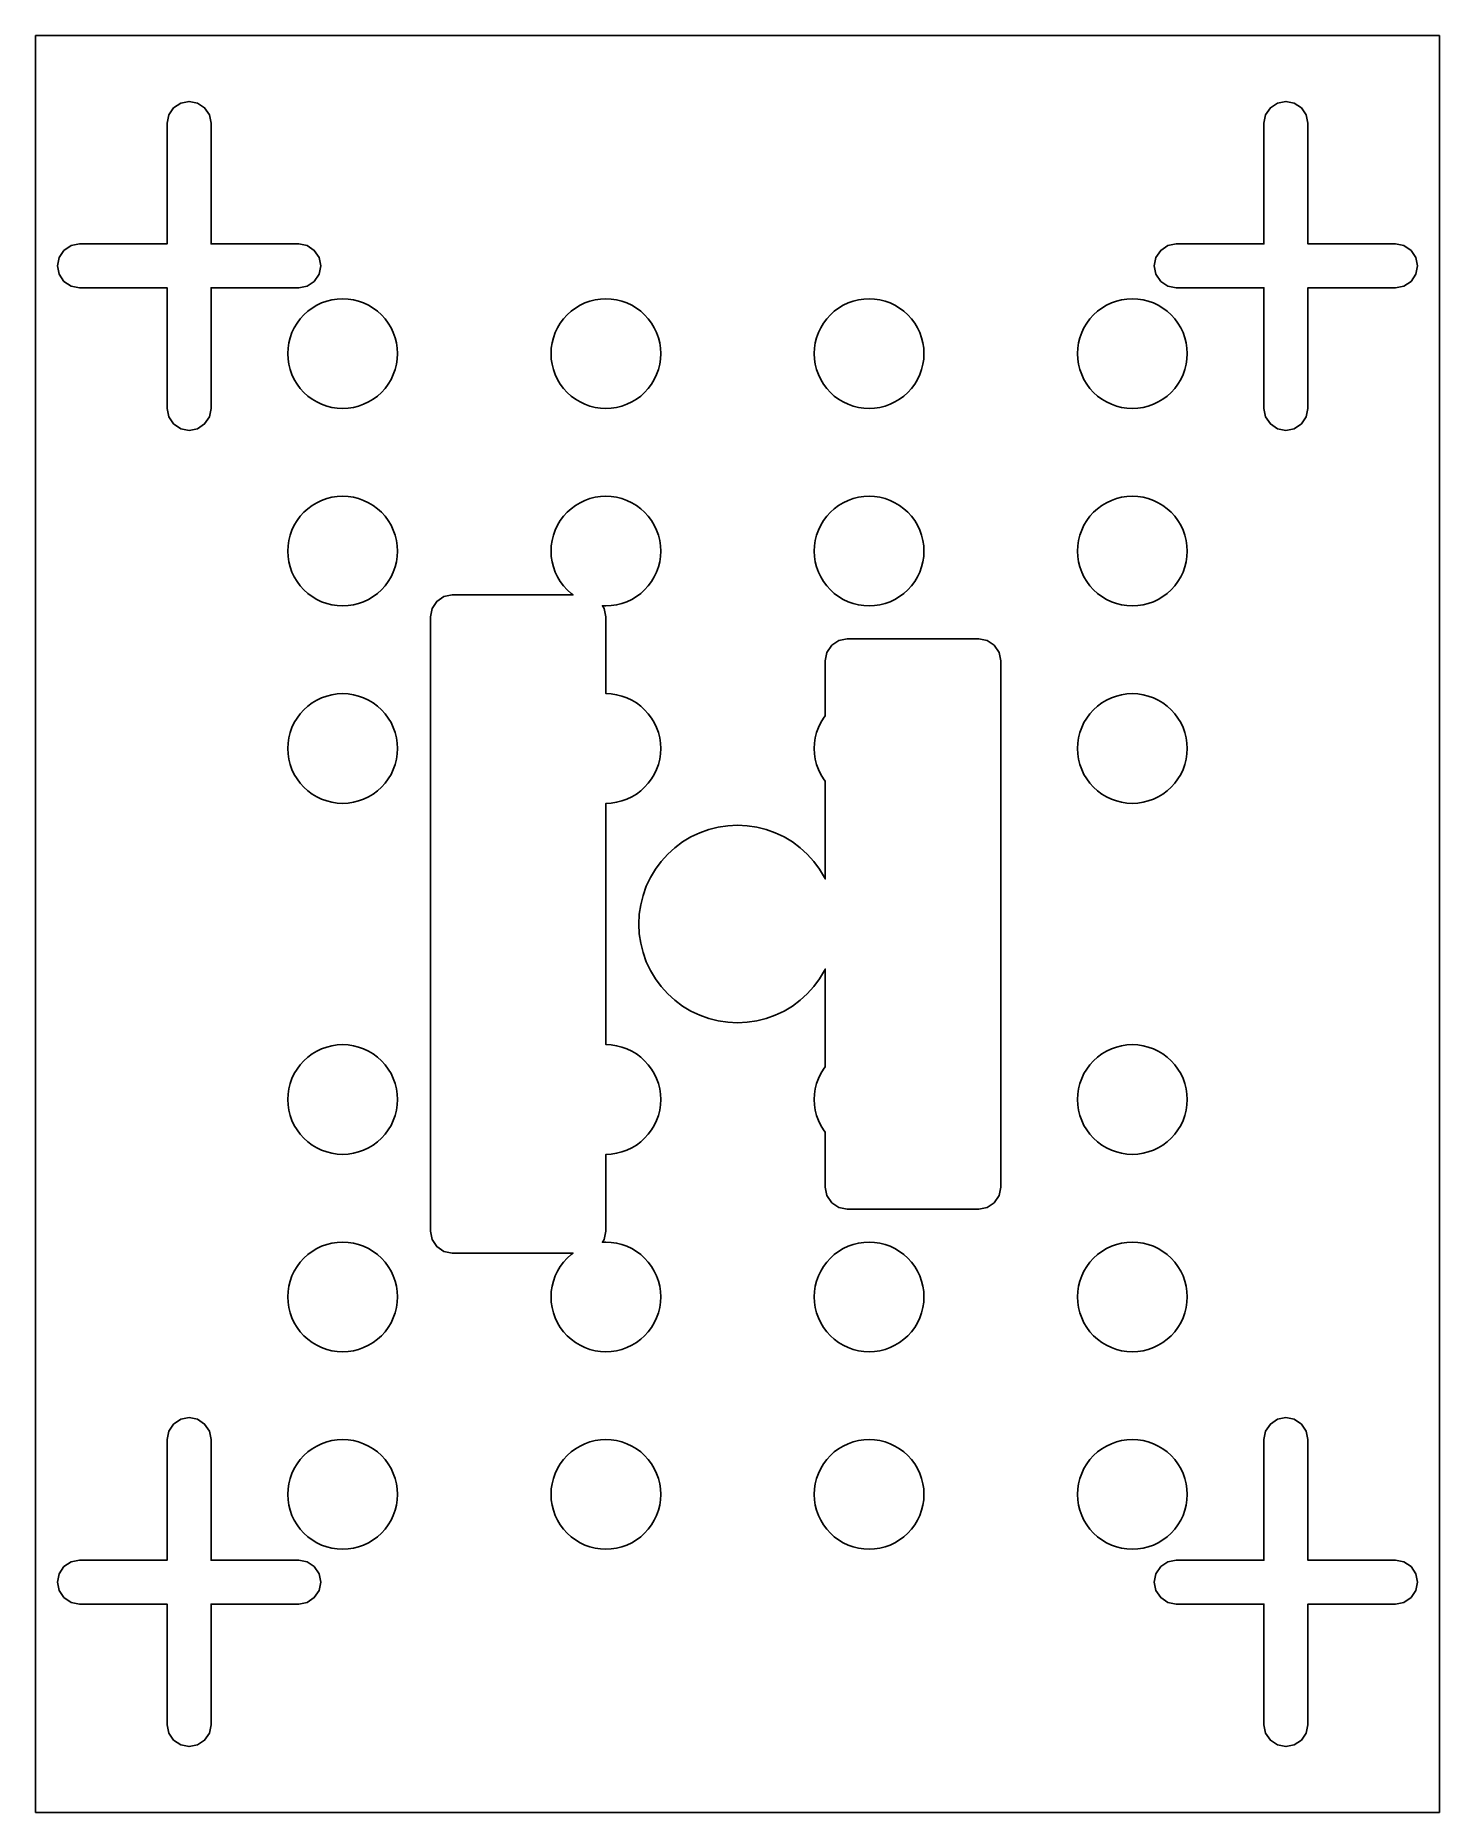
# Model space of a CAD drawing. Header units: millimetres. Extents: x 0 to 128, y -81 to 81.
import ezdxf

# ---------------------------------------------------------------- set-up
doc = ezdxf.new("R2010")
doc.units = ezdxf.units.MM

msp = doc.modelspace()

# ---------------------------------------------------------------- linework, layer by layer
at = {"layer": '01_deck_front_t4.0'}
for points in [[(128, -81), (128, 81), (0, 81), (0, -81), (128, -81)], [(16, 47), (15.8478, 46.2346), (15.4142, 45.5858), (14.7654, 45.1522), (14, 45), (13.2346, 45.1522), (12.5858, 45.5858), (12.1522, 46.2346), (12, 47), (12, 58), (4, 58), (3.2346, 58.1522), (2.5858, 58.5858), (2.1522, 59.2346), (2, 60), (2.1522, 60.7654), (2.5858, 61.4142), (3.2346, 61.8478), (4, 62), (12, 62), (12, 73), (12.1522, 73.7654), (12.5858, 74.4142), (13.2346, 74.8478), (14, 75), (14.7654, 74.8478), (15.4142, 74.4142), (15.8478, 73.7654), (16, 73), (16, 62), (24, 62), (24.7654, 61.8478), (25.4142, 61.4142), (25.8478, 60.7654), (26, 60), (25.8478, 59.2346), (25.4142, 58.5858), (24.7654, 58.1522), (24, 58), (16, 58), (16, 47)], [(115.4142, 45.5858), (114.7654, 45.1522), (114, 45), (113.2346, 45.1522), (112.5858, 45.5858), (112.1522, 46.2346), (112, 47), (112, 58), (104, 58), (103.2346, 58.1522), (102.5858, 58.5858), (102.1522, 59.2346), (102, 60), (102.1522, 60.7654), (102.5858, 61.4142), (103.2346, 61.8478), (104, 62), (112, 62), (112, 73), (112.1522, 73.7654), (112.5858, 74.4142), (113.2346, 74.8478), (114, 75), (114.7654, 74.8478), (115.4142, 74.4142), (115.8478, 73.7654), (116, 73), (116, 62), (124, 62), (124.7654, 61.8478), (125.4142, 61.4142), (125.8478, 60.7654), (126, 60), (125.8478, 59.2346), (125.4142, 58.5858), (124.7654, 58.1522), (124, 58), (116, 58), (116, 47), (115.8478, 46.2346), (115.4142, 45.5858)], [(26.0866, 56.6194), (26.5486, 56.7847), (27.0245, 56.9039), (27.5099, 56.9759), (28, 57), (28.4901, 56.9759), (28.9755, 56.9039), (29.4514, 56.7847), (29.9134, 56.6194), (30.357, 56.4096), (30.7779, 56.1573), (31.172, 55.8651), (31.5355, 55.5355), (31.8651, 55.172), (32.1573, 54.7779), (32.4096, 54.357), (32.6194, 53.9134), (32.7847, 53.4514), (32.9039, 52.9755), (32.9759, 52.4901), (33, 52), (32.9759, 51.5099), (32.9039, 51.0245), (32.7847, 50.5486), (32.6194, 50.0866), (32.4096, 49.643), (32.1573, 49.2221), (31.8651, 48.828), (31.5355, 48.4645), (31.172, 48.1349), (30.7779, 47.8427), (30.357, 47.5904), (29.9134, 47.3806), (29.4514, 47.2153), (28.9755, 47.0961), (28.4901, 47.0241), (28, 47), (27.5099, 47.0241), (27.0245, 47.0961), (26.5486, 47.2153), (26.0866, 47.3806), (25.643, 47.5904), (25.2221, 47.8427), (24.828, 48.1349), (24.4645, 48.4645), (24.1349, 48.828), (23.8427, 49.2221), (23.5904, 49.643), (23.3806, 50.0866), (23.2153, 50.5486), (23.0961, 51.0245), (23.0241, 51.5099), (23, 52), (23.0241, 52.4901), (23.0961, 52.9755), (23.2153, 53.4514), (23.3806, 53.9134), (23.5904, 54.357), (23.8427, 54.7779), (24.1349, 55.172), (24.4645, 55.5355), (24.828, 55.8651), (25.2221, 56.1573), (25.643, 56.4096), (26.0866, 56.6194)], [(52.9755, 56.9039), (53.4514, 56.7847), (53.9134, 56.6194), (54.357, 56.4096), (54.7779, 56.1573), (55.172, 55.8651), (55.5355, 55.5355), (55.8651, 55.172), (56.1573, 54.7779), (56.4096, 54.357), (56.6194, 53.9134), (56.7847, 53.4514), (56.9039, 52.9755), (56.9759, 52.4901), (57, 52), (56.9759, 51.5099), (56.9039, 51.0245), (56.7847, 50.5486), (56.6194, 50.0866), (56.4096, 49.643), (56.1573, 49.2221), (55.8651, 48.828), (55.5355, 48.4645), (55.172, 48.1349), (54.7779, 47.8427), (54.357, 47.5904), (53.9134, 47.3806), (53.4514, 47.2153), (52.9755, 47.0961), (52.4901, 47.0241), (52, 47), (51.5099, 47.0241), (51.0245, 47.0961), (50.5486, 47.2153), (50.0866, 47.3806), (49.643, 47.5904), (49.2221, 47.8427), (48.828, 48.1349), (48.4645, 48.4645), (48.1349, 48.828), (47.8427, 49.2221), (47.5904, 49.643), (47.3806, 50.0866), (47.2153, 50.5486), (47.0961, 51.0245), (47.0241, 51.5099), (47, 52), (47.0241, 52.4901), (47.0961, 52.9755), (47.2153, 53.4514), (47.3806, 53.9134), (47.5904, 54.357), (47.8427, 54.7779), (48.1349, 55.172), (48.4645, 55.5355), (48.828, 55.8651), (49.2221, 56.1573), (49.643, 56.4096), (50.0866, 56.6194), (50.5486, 56.7847), (51.0245, 56.9039), (51.5099, 56.9759), (52, 57), (52.4901, 56.9759), (52.9755, 56.9039)], [(79.5355, 55.5355), (79.8651, 55.172), (80.1573, 54.7779), (80.4096, 54.357), (80.6194, 53.9134), (80.7847, 53.4514), (80.9039, 52.9755), (80.9759, 52.4901), (81, 52), (80.9759, 51.5099), (80.9039, 51.0245), (80.7847, 50.5486), (80.6194, 50.0866), (80.4096, 49.643), (80.1573, 49.2221), (79.8651, 48.828), (79.5355, 48.4645), (79.172, 48.1349), (78.7779, 47.8427), (78.357, 47.5904), (77.9134, 47.3806), (77.4514, 47.2153), (76.9755, 47.0961), (76.4901, 47.0241), (76, 47), (75.5099, 47.0241), (75.0245, 47.0961), (74.5486, 47.2153), (74.0866, 47.3806), (73.643, 47.5904), (73.2221, 47.8427), (72.828, 48.1349), (72.4645, 48.4645), (72.1349, 48.828), (71.8427, 49.2221), (71.5904, 49.643), (71.3806, 50.0866), (71.2153, 50.5486), (71.0961, 51.0245), (71.0241, 51.5099), (71, 52), (71.0241, 52.4901), (71.0961, 52.9755), (71.2153, 53.4514), (71.3806, 53.9134), (71.5904, 54.357), (71.8427, 54.7779), (72.1349, 55.172), (72.4645, 55.5355), (72.828, 55.8651), (73.2221, 56.1573), (73.643, 56.4096), (74.0866, 56.6194), (74.5486, 56.7847), (75.0245, 56.9039), (75.5099, 56.9759), (76, 57), (76.4901, 56.9759), (76.9755, 56.9039), (77.4514, 56.7847), (77.9134, 56.6194), (78.357, 56.4096), (78.7779, 56.1573), (79.172, 55.8651), (79.5355, 55.5355)], [(104.9039, 52.9755), (104.9759, 52.4901), (105, 52), (104.9759, 51.5099), (104.9039, 51.0245), (104.7847, 50.5486), (104.6194, 50.0866), (104.4096, 49.643), (104.1573, 49.2221), (103.8651, 48.828), (103.5355, 48.4645), (103.172, 48.1349), (102.7779, 47.8427), (102.357, 47.5904), (101.9134, 47.3806), (101.4514, 47.2153), (100.9755, 47.0961), (100.4901, 47.0241), (100, 47), (99.5099, 47.0241), (99.0245, 47.0961), (98.5486, 47.2153), (98.0866, 47.3806), (97.643, 47.5904), (97.2221, 47.8427), (96.828, 48.1349), (96.4645, 48.4645), (96.1349, 48.828), (95.8427, 49.2221), (95.5904, 49.643), (95.3806, 50.0866), (95.2153, 50.5486), (95.0961, 51.0245), (95.0241, 51.5099), (95, 52), (95.0241, 52.4901), (95.0961, 52.9755), (95.2153, 53.4514), (95.3806, 53.9134), (95.5904, 54.357), (95.8427, 54.7779), (96.1349, 55.172), (96.4645, 55.5355), (96.828, 55.8651), (97.2221, 56.1573), (97.643, 56.4096), (98.0866, 56.6194), (98.5486, 56.7847), (99.0245, 56.9039), (99.5099, 56.9759), (100, 57), (100.4901, 56.9759), (100.9755, 56.9039), (101.4514, 56.7847), (101.9134, 56.6194), (102.357, 56.4096), (102.7779, 56.1573), (103.172, 55.8651), (103.5355, 55.5355), (103.8651, 55.172), (104.1573, 54.7779), (104.4096, 54.357), (104.6194, 53.9134), (104.7847, 53.4514), (104.9039, 52.9755)], [(25.643, 38.4096), (26.0866, 38.6194), (26.5486, 38.7847), (27.0245, 38.9039), (27.5099, 38.9759), (28, 39), (28.4901, 38.9759), (28.9755, 38.9039), (29.4514, 38.7847), (29.9134, 38.6194), (30.357, 38.4096), (30.7779, 38.1573), (31.172, 37.8651), (31.5355, 37.5355), (31.8651, 37.172), (32.1573, 36.7779), (32.4096, 36.357), (32.6194, 35.9134), (32.7847, 35.4514), (32.9039, 34.9755), (32.9759, 34.4901), (33, 34), (32.9759, 33.5099), (32.9039, 33.0245), (32.7847, 32.5486), (32.6194, 32.0866), (32.4096, 31.643), (32.1573, 31.2221), (31.8651, 30.828), (31.5355, 30.4645), (31.172, 30.1349), (30.7779, 29.8427), (30.357, 29.5904), (29.9134, 29.3806), (29.4514, 29.2153), (28.9755, 29.0961), (28.4901, 29.0241), (28, 29), (27.5099, 29.0241), (27.0245, 29.0961), (26.5486, 29.2153), (26.0866, 29.3806), (25.643, 29.5904), (25.2221, 29.8427), (24.828, 30.1349), (24.4645, 30.4645), (24.1349, 30.828), (23.8427, 31.2221), (23.5904, 31.643), (23.3806, 32.0866), (23.2153, 32.5486), (23.0961, 33.0245), (23.0241, 33.5099), (23, 34), (23.0241, 34.4901), (23.0961, 34.9755), (23.2153, 35.4514), (23.3806, 35.9134), (23.5904, 36.357), (23.8427, 36.7779), (24.1349, 37.172), (24.4645, 37.5355), (24.828, 37.8651), (25.2221, 38.1573), (25.643, 38.4096)], [(47.2153, -32.5486), (47.3806, -32.0866), (47.5904, -31.643), (47.8427, -31.2221), (48.1349, -30.828), (48.4645, -30.4645), (48.828, -30.1349), (49.01, -30), (38, -30), (37.2346, -29.8478), (36.5858, -29.4142), (36.1522, -28.7654), (36, -28), (36, 28), (36.1522, 28.7654), (36.5858, 29.4142), (37.2346, 29.8478), (38, 30), (49.01, 30), (48.828, 30.1349), (48.4645, 30.4645), (48.1349, 30.828), (47.8427, 31.2221), (47.5904, 31.643), (47.3806, 32.0866), (47.2153, 32.5486), (47.0961, 33.0245), (47.0241, 33.5099), (47, 34), (47.0241, 34.4901), (47.0961, 34.9755), (47.2153, 35.4514), (47.3806, 35.9134), (47.5904, 36.357), (47.8427, 36.7779), (48.1349, 37.172), (48.4645, 37.5355), (48.828, 37.8651), (49.2221, 38.1573), (49.643, 38.4096), (50.0866, 38.6194), (50.5486, 38.7847), (51.0245, 38.9039), (51.5099, 38.9759), (52, 39), (52.4901, 38.9759), (52.9755, 38.9039), (53.4514, 38.7847), (53.9134, 38.6194), (54.357, 38.4096), (54.7779, 38.1573), (55.172, 37.8651), (55.5355, 37.5355), (55.8651, 37.172), (56.1573, 36.7779), (56.4096, 36.357), (56.6194, 35.9134), (56.7847, 35.4514), (56.9039, 34.9755), (56.9759, 34.4901), (57, 34), (56.9759, 33.5099), (56.9039, 33.0245), (56.7847, 32.5486), (56.6194, 32.0866), (56.4096, 31.643), (56.1573, 31.2221), (55.8651, 30.828), (55.5355, 30.4645), (55.172, 30.1349), (54.7779, 29.8427), (54.357, 29.5904), (53.9134, 29.3806), (53.4514, 29.2153), (52.9755, 29.0961), (52.4901, 29.0241), (52, 29), (51.6805, 29.0157), (51.8478, 28.7654), (52, 28), (52, 21), (52.4901, 20.9759), (52.9755, 20.9039), (53.4514, 20.7847), (53.9134, 20.6194), (54.357, 20.4096), (54.7779, 20.1573), (55.172, 19.8651), (55.5355, 19.5355), (55.8651, 19.172), (56.1573, 18.7779), (56.4096, 18.357), (56.6194, 17.9134), (56.7847, 17.4514), (56.9039, 16.9755), (56.9759, 16.4901), (57, 16), (56.9759, 15.5099), (56.9039, 15.0245), (56.7847, 14.5486), (56.6194, 14.0866), (56.4096, 13.643), (56.1573, 13.2221), (55.8651, 12.828), (55.5355, 12.4645), (55.172, 12.1349), (54.7779, 11.8427), (54.357, 11.5904), (53.9134, 11.3806), (53.4514, 11.2153), (52.9755, 11.0961), (52.4901, 11.0241), (52, 11), (52, -11), (52.4901, -11.0241), (52.9755, -11.0961), (53.4514, -11.2153), (53.9134, -11.3806), (54.357, -11.5904), (54.7779, -11.8427), (55.172, -12.1349), (55.5355, -12.4645), (55.8651, -12.828), (56.1573, -13.2221), (56.4096, -13.643), (56.6194, -14.0866), (56.7847, -14.5486), (56.9039, -15.0245), (56.9759, -15.5099), (57, -16), (56.9759, -16.4901), (56.9039, -16.9755), (56.7847, -17.4514), (56.6194, -17.9134), (56.4096, -18.357), (56.1573, -18.7779), (55.8651, -19.172), (55.5355, -19.5355), (55.172, -19.8651), (54.7779, -20.1573), (54.357, -20.4096), (53.9134, -20.6194), (53.4514, -20.7847), (52.9755, -20.9039), (52.4901, -20.9759), (52, -21), (52, -28), (51.8478, -28.7654), (51.6805, -29.0157), (52, -29), (52.4901, -29.0241), (52.9755, -29.0961), (53.4514, -29.2153), (53.9134, -29.3806), (54.357, -29.5904), (54.7779, -29.8427), (55.172, -30.1349), (55.5355, -30.4645), (55.8651, -30.828), (56.1573, -31.2221), (56.4096, -31.643), (56.6194, -32.0866), (56.7847, -32.5486), (56.9039, -33.0245), (56.9759, -33.5099), (57, -34), (56.9759, -34.4901), (56.9039, -34.9755), (56.7847, -35.4514), (56.6194, -35.9134), (56.4096, -36.357), (56.1573, -36.7779), (55.8651, -37.172), (55.5355, -37.5355), (55.172, -37.8651), (54.7779, -38.1573), (54.357, -38.4096), (53.9134, -38.6194), (53.4514, -38.7847), (52.9755, -38.9039), (52.4901, -38.9759), (52, -39), (51.5099, -38.9759), (51.0245, -38.9039), (50.5486, -38.7847), (50.0866, -38.6194), (49.643, -38.4096), (49.2221, -38.1573), (48.828, -37.8651), (48.4645, -37.5355), (48.1349, -37.172), (47.8427, -36.7779), (47.5904, -36.357), (47.3806, -35.9134), (47.2153, -35.4514), (47.0961, -34.9755), (47.0241, -34.4901), (47, -34), (47.0241, -33.5099), (47.0961, -33.0245), (47.2153, -32.5486)], [(79.172, 37.8651), (79.5355, 37.5355), (79.8651, 37.172), (80.1573, 36.7779), (80.4096, 36.357), (80.6194, 35.9134), (80.7847, 35.4514), (80.9039, 34.9755), (80.9759, 34.4901), (81, 34), (80.9759, 33.5099), (80.9039, 33.0245), (80.7847, 32.5486), (80.6194, 32.0866), (80.4096, 31.643), (80.1573, 31.2221), (79.8651, 30.828), (79.5355, 30.4645), (79.172, 30.1349), (78.7779, 29.8427), (78.357, 29.5904), (77.9134, 29.3806), (77.4514, 29.2153), (76.9755, 29.0961), (76.4901, 29.0241), (76, 29), (75.5099, 29.0241), (75.0245, 29.0961), (74.5486, 29.2153), (74.0866, 29.3806), (73.643, 29.5904), (73.2221, 29.8427), (72.828, 30.1349), (72.4645, 30.4645), (72.1349, 30.828), (71.8427, 31.2221), (71.5904, 31.643), (71.3806, 32.0866), (71.2153, 32.5486), (71.0961, 33.0245), (71.0241, 33.5099), (71, 34), (71.0241, 34.4901), (71.0961, 34.9755), (71.2153, 35.4514), (71.3806, 35.9134), (71.5904, 36.357), (71.8427, 36.7779), (72.1349, 37.172), (72.4645, 37.5355), (72.828, 37.8651), (73.2221, 38.1573), (73.643, 38.4096), (74.0866, 38.6194), (74.5486, 38.7847), (75.0245, 38.9039), (75.5099, 38.9759), (76, 39), (76.4901, 38.9759), (76.9755, 38.9039), (77.4514, 38.7847), (77.9134, 38.6194), (78.357, 38.4096), (78.7779, 38.1573), (79.172, 37.8651)], [(104.7847, 35.4514), (104.9039, 34.9755), (104.9759, 34.4901), (105, 34), (104.9759, 33.5099), (104.9039, 33.0245), (104.7847, 32.5486), (104.6194, 32.0866), (104.4096, 31.643), (104.1573, 31.2221), (103.8651, 30.828), (103.5355, 30.4645), (103.172, 30.1349), (102.7779, 29.8427), (102.357, 29.5904), (101.9134, 29.3806), (101.4514, 29.2153), (100.9755, 29.0961), (100.4901, 29.0241), (100, 29), (99.5099, 29.0241), (99.0245, 29.0961), (98.5486, 29.2153), (98.0866, 29.3806), (97.643, 29.5904), (97.2221, 29.8427), (96.828, 30.1349), (96.4645, 30.4645), (96.1349, 30.828), (95.8427, 31.2221), (95.5904, 31.643), (95.3806, 32.0866), (95.2153, 32.5486), (95.0961, 33.0245), (95.0241, 33.5099), (95, 34), (95.0241, 34.4901), (95.0961, 34.9755), (95.2153, 35.4514), (95.3806, 35.9134), (95.5904, 36.357), (95.8427, 36.7779), (96.1349, 37.172), (96.4645, 37.5355), (96.828, 37.8651), (97.2221, 38.1573), (97.643, 38.4096), (98.0866, 38.6194), (98.5486, 38.7847), (99.0245, 38.9039), (99.5099, 38.9759), (100, 39), (100.4901, 38.9759), (100.9755, 38.9039), (101.4514, 38.7847), (101.9134, 38.6194), (102.357, 38.4096), (102.7779, 38.1573), (103.172, 37.8651), (103.5355, 37.5355), (103.8651, 37.172), (104.1573, 36.7779), (104.4096, 36.357), (104.6194, 35.9134), (104.7847, 35.4514)], [(87.8478, 24.7654), (88, 24), (88, -24), (87.8478, -24.7654), (87.4142, -25.4142), (86.7654, -25.8478), (86, -26), (74, -26), (73.2346, -25.8478), (72.5858, -25.4142), (72.1522, -24.7654), (72, -24), (72, -18.99), (71.8427, -18.7779), (71.5904, -18.357), (71.3806, -17.9134), (71.2153, -17.4514), (71.0961, -16.9755), (71.0241, -16.4901), (71, -16), (71.0241, -15.5099), (71.0961, -15.0245), (71.2153, -14.5486), (71.3806, -14.0866), (71.5904, -13.643), (71.8427, -13.2221), (72, -13.01), (72, -4.11), (71.9373, -4.2426), (71.4832, -5.0001), (70.9571, -5.7095), (70.364, -6.364), (69.7095, -6.9571), (69.0001, -7.4832), (68.2426, -7.9373), (67.4442, -8.3149), (66.6126, -8.6125), (65.7558, -8.8271), (64.8822, -8.9567), (64, -9), (63.1178, -8.9567), (62.2442, -8.8271), (61.3874, -8.6125), (60.5558, -8.3149), (59.7574, -7.9373), (58.9999, -7.4832), (58.2905, -6.9571), (57.636, -6.364), (57.0429, -5.7095), (56.5168, -5.0001), (56.0627, -4.2426), (55.6851, -3.4442), (55.3875, -2.6126), (55.1729, -1.7558), (55.0433, -0.8822), (55, 0), (55.0433, 0.8822), (55.1729, 1.7558), (55.3875, 2.6126), (55.6851, 3.4442), (56.0627, 4.2426), (56.5168, 5.0001), (57.0429, 5.7095), (57.636, 6.364), (58.2905, 6.9571), (58.9999, 7.4832), (59.7574, 7.9373), (60.5558, 8.3149), (61.3874, 8.6125), (62.2442, 8.8271), (63.1178, 8.9567), (64, 9), (64.8822, 8.9567), (65.7558, 8.8271), (66.6126, 8.6125), (67.4442, 8.3149), (68.2426, 7.9373), (69.0001, 7.4832), (69.7095, 6.9571), (70.364, 6.364), (70.9571, 5.7095), (71.4832, 5.0001), (71.9373, 4.2426), (72, 4.11), (72, 13.01), (71.8427, 13.2221), (71.5904, 13.643), (71.3806, 14.0866), (71.2153, 14.5486), (71.0961, 15.0245), (71.0241, 15.5099), (71, 16), (71.0241, 16.4901), (71.0961, 16.9755), (71.2153, 17.4514), (71.3806, 17.9134), (71.5904, 18.357), (71.8427, 18.7779), (72, 18.99), (72, 24), (72.1522, 24.7654), (72.5858, 25.4142), (73.2346, 25.8478), (74, 26), (86, 26), (86.7654, 25.8478), (87.4142, 25.4142), (87.8478, 24.7654)], [(25.2221, 20.1573), (25.643, 20.4096), (26.0866, 20.6194), (26.5486, 20.7847), (27.0245, 20.9039), (27.5099, 20.9759), (28, 21), (28.4901, 20.9759), (28.9755, 20.9039), (29.4514, 20.7847), (29.9134, 20.6194), (30.357, 20.4096), (30.7779, 20.1573), (31.172, 19.8651), (31.5355, 19.5355), (31.8651, 19.172), (32.1573, 18.7779), (32.4096, 18.357), (32.6194, 17.9134), (32.7847, 17.4514), (32.9039, 16.9755), (32.9759, 16.4901), (33, 16), (32.9759, 15.5099), (32.9039, 15.0245), (32.7847, 14.5486), (32.6194, 14.0866), (32.4096, 13.643), (32.1573, 13.2221), (31.8651, 12.828), (31.5355, 12.4645), (31.172, 12.1349), (30.7779, 11.8427), (30.357, 11.5904), (29.9134, 11.3806), (29.4514, 11.2153), (28.9755, 11.0961), (28.4901, 11.0241), (28, 11), (27.5099, 11.0241), (27.0245, 11.0961), (26.5486, 11.2153), (26.0866, 11.3806), (25.643, 11.5904), (25.2221, 11.8427), (24.828, 12.1349), (24.4645, 12.4645), (24.1349, 12.828), (23.8427, 13.2221), (23.5904, 13.643), (23.3806, 14.0866), (23.2153, 14.5486), (23.0961, 15.0245), (23.0241, 15.5099), (23, 16), (23.0241, 16.4901), (23.0961, 16.9755), (23.2153, 17.4514), (23.3806, 17.9134), (23.5904, 18.357), (23.8427, 18.7779), (24.1349, 19.172), (24.4645, 19.5355), (24.828, 19.8651), (25.2221, 20.1573)], [(104.6194, 17.9134), (104.7847, 17.4514), (104.9039, 16.9755), (104.9759, 16.4901), (105, 16), (104.9759, 15.5099), (104.9039, 15.0245), (104.7847, 14.5486), (104.6194, 14.0866), (104.4096, 13.643), (104.1573, 13.2221), (103.8651, 12.828), (103.5355, 12.4645), (103.172, 12.1349), (102.7779, 11.8427), (102.357, 11.5904), (101.9134, 11.3806), (101.4514, 11.2153), (100.9755, 11.0961), (100.4901, 11.0241), (100, 11), (99.5099, 11.0241), (99.0245, 11.0961), (98.5486, 11.2153), (98.0866, 11.3806), (97.643, 11.5904), (97.2221, 11.8427), (96.828, 12.1349), (96.4645, 12.4645), (96.1349, 12.828), (95.8427, 13.2221), (95.5904, 13.643), (95.3806, 14.0866), (95.2153, 14.5486), (95.0961, 15.0245), (95.0241, 15.5099), (95, 16), (95.0241, 16.4901), (95.0961, 16.9755), (95.2153, 17.4514), (95.3806, 17.9134), (95.5904, 18.357), (95.8427, 18.7779), (96.1349, 19.172), (96.4645, 19.5355), (96.828, 19.8651), (97.2221, 20.1573), (97.643, 20.4096), (98.0866, 20.6194), (98.5486, 20.7847), (99.0245, 20.9039), (99.5099, 20.9759), (100, 21), (100.4901, 20.9759), (100.9755, 20.9039), (101.4514, 20.7847), (101.9134, 20.6194), (102.357, 20.4096), (102.7779, 20.1573), (103.172, 19.8651), (103.5355, 19.5355), (103.8651, 19.172), (104.1573, 18.7779), (104.4096, 18.357), (104.6194, 17.9134)], [(24.828, -12.1349), (25.2221, -11.8427), (25.643, -11.5904), (26.0866, -11.3806), (26.5486, -11.2153), (27.0245, -11.0961), (27.5099, -11.0241), (28, -11), (28.4901, -11.0241), (28.9755, -11.0961), (29.4514, -11.2153), (29.9134, -11.3806), (30.357, -11.5904), (30.7779, -11.8427), (31.172, -12.1349), (31.5355, -12.4645), (31.8651, -12.828), (32.1573, -13.2221), (32.4096, -13.643), (32.6194, -14.0866), (32.7847, -14.5486), (32.9039, -15.0245), (32.9759, -15.5099), (33, -16), (32.9759, -16.4901), (32.9039, -16.9755), (32.7847, -17.4514), (32.6194, -17.9134), (32.4096, -18.357), (32.1573, -18.7779), (31.8651, -19.172), (31.5355, -19.5355), (31.172, -19.8651), (30.7779, -20.1573), (30.357, -20.4096), (29.9134, -20.6194), (29.4514, -20.7847), (28.9755, -20.9039), (28.4901, -20.9759), (28, -21), (27.5099, -20.9759), (27.0245, -20.9039), (26.5486, -20.7847), (26.0866, -20.6194), (25.643, -20.4096), (25.2221, -20.1573), (24.828, -19.8651), (24.4645, -19.5355), (24.1349, -19.172), (23.8427, -18.7779), (23.5904, -18.357), (23.3806, -17.9134), (23.2153, -17.4514), (23.0961, -16.9755), (23.0241, -16.4901), (23, -16), (23.0241, -15.5099), (23.0961, -15.0245), (23.2153, -14.5486), (23.3806, -14.0866), (23.5904, -13.643), (23.8427, -13.2221), (24.1349, -12.828), (24.4645, -12.4645), (24.828, -12.1349)], [(104.4096, -13.643), (104.6194, -14.0866), (104.7847, -14.5486), (104.9039, -15.0245), (104.9759, -15.5099), (105, -16), (104.9759, -16.4901), (104.9039, -16.9755), (104.7847, -17.4514), (104.6194, -17.9134), (104.4096, -18.357), (104.1573, -18.7779), (103.8651, -19.172), (103.5355, -19.5355), (103.172, -19.8651), (102.7779, -20.1573), (102.357, -20.4096), (101.9134, -20.6194), (101.4514, -20.7847), (100.9755, -20.9039), (100.4901, -20.9759), (100, -21), (99.5099, -20.9759), (99.0245, -20.9039), (98.5486, -20.7847), (98.0866, -20.6194), (97.643, -20.4096), (97.2221, -20.1573), (96.828, -19.8651), (96.4645, -19.5355), (96.1349, -19.172), (95.8427, -18.7779), (95.5904, -18.357), (95.3806, -17.9134), (95.2153, -17.4514), (95.0961, -16.9755), (95.0241, -16.4901), (95, -16), (95.0241, -15.5099), (95.0961, -15.0245), (95.2153, -14.5486), (95.3806, -14.0866), (95.5904, -13.643), (95.8427, -13.2221), (96.1349, -12.828), (96.4645, -12.4645), (96.828, -12.1349), (97.2221, -11.8427), (97.643, -11.5904), (98.0866, -11.3806), (98.5486, -11.2153), (99.0245, -11.0961), (99.5099, -11.0241), (100, -11), (100.4901, -11.0241), (100.9755, -11.0961), (101.4514, -11.2153), (101.9134, -11.3806), (102.357, -11.5904), (102.7779, -11.8427), (103.172, -12.1349), (103.5355, -12.4645), (103.8651, -12.828), (104.1573, -13.2221), (104.4096, -13.643)], [(24.4645, -30.4645), (24.828, -30.1349), (25.2221, -29.8427), (25.643, -29.5904), (26.0866, -29.3806), (26.5486, -29.2153), (27.0245, -29.0961), (27.5099, -29.0241), (28, -29), (28.4901, -29.0241), (28.9755, -29.0961), (29.4514, -29.2153), (29.9134, -29.3806), (30.357, -29.5904), (30.7779, -29.8427), (31.172, -30.1349), (31.5355, -30.4645), (31.8651, -30.828), (32.1573, -31.2221), (32.4096, -31.643), (32.6194, -32.0866), (32.7847, -32.5486), (32.9039, -33.0245), (32.9759, -33.5099), (33, -34), (32.9759, -34.4901), (32.9039, -34.9755), (32.7847, -35.4514), (32.6194, -35.9134), (32.4096, -36.357), (32.1573, -36.7779), (31.8651, -37.172), (31.5355, -37.5355), (31.172, -37.8651), (30.7779, -38.1573), (30.357, -38.4096), (29.9134, -38.6194), (29.4514, -38.7847), (28.9755, -38.9039), (28.4901, -38.9759), (28, -39), (27.5099, -38.9759), (27.0245, -38.9039), (26.5486, -38.7847), (26.0866, -38.6194), (25.643, -38.4096), (25.2221, -38.1573), (24.828, -37.8651), (24.4645, -37.5355), (24.1349, -37.172), (23.8427, -36.7779), (23.5904, -36.357), (23.3806, -35.9134), (23.2153, -35.4514), (23.0961, -34.9755), (23.0241, -34.4901), (23, -34), (23.0241, -33.5099), (23.0961, -33.0245), (23.2153, -32.5486), (23.3806, -32.0866), (23.5904, -31.643), (23.8427, -31.2221), (24.1349, -30.828), (24.4645, -30.4645)], [(77.9134, -29.3806), (78.357, -29.5904), (78.7779, -29.8427), (79.172, -30.1349), (79.5355, -30.4645), (79.8651, -30.828), (80.1573, -31.2221), (80.4096, -31.643), (80.6194, -32.0866), (80.7847, -32.5486), (80.9039, -33.0245), (80.9759, -33.5099), (81, -34), (80.9759, -34.4901), (80.9039, -34.9755), (80.7847, -35.4514), (80.6194, -35.9134), (80.4096, -36.357), (80.1573, -36.7779), (79.8651, -37.172), (79.5355, -37.5355), (79.172, -37.8651), (78.7779, -38.1573), (78.357, -38.4096), (77.9134, -38.6194), (77.4514, -38.7847), (76.9755, -38.9039), (76.4901, -38.9759), (76, -39), (75.5099, -38.9759), (75.0245, -38.9039), (74.5486, -38.7847), (74.0866, -38.6194), (73.643, -38.4096), (73.2221, -38.1573), (72.828, -37.8651), (72.4645, -37.5355), (72.1349, -37.172), (71.8427, -36.7779), (71.5904, -36.357), (71.3806, -35.9134), (71.2153, -35.4514), (71.0961, -34.9755), (71.0241, -34.4901), (71, -34), (71.0241, -33.5099), (71.0961, -33.0245), (71.2153, -32.5486), (71.3806, -32.0866), (71.5904, -31.643), (71.8427, -31.2221), (72.1349, -30.828), (72.4645, -30.4645), (72.828, -30.1349), (73.2221, -29.8427), (73.643, -29.5904), (74.0866, -29.3806), (74.5486, -29.2153), (75.0245, -29.0961), (75.5099, -29.0241), (76, -29), (76.4901, -29.0241), (76.9755, -29.0961), (77.4514, -29.2153), (77.9134, -29.3806)], [(104.1573, -31.2221), (104.4096, -31.643), (104.6194, -32.0866), (104.7847, -32.5486), (104.9039, -33.0245), (104.9759, -33.5099), (105, -34), (104.9759, -34.4901), (104.9039, -34.9755), (104.7847, -35.4514), (104.6194, -35.9134), (104.4096, -36.357), (104.1573, -36.7779), (103.8651, -37.172), (103.5355, -37.5355), (103.172, -37.8651), (102.7779, -38.1573), (102.357, -38.4096), (101.9134, -38.6194), (101.4514, -38.7847), (100.9755, -38.9039), (100.4901, -38.9759), (100, -39), (99.5099, -38.9759), (99.0245, -38.9039), (98.5486, -38.7847), (98.0866, -38.6194), (97.643, -38.4096), (97.2221, -38.1573), (96.828, -37.8651), (96.4645, -37.5355), (96.1349, -37.172), (95.8427, -36.7779), (95.5904, -36.357), (95.3806, -35.9134), (95.2153, -35.4514), (95.0961, -34.9755), (95.0241, -34.4901), (95, -34), (95.0241, -33.5099), (95.0961, -33.0245), (95.2153, -32.5486), (95.3806, -32.0866), (95.5904, -31.643), (95.8427, -31.2221), (96.1349, -30.828), (96.4645, -30.4645), (96.828, -30.1349), (97.2221, -29.8427), (97.643, -29.5904), (98.0866, -29.3806), (98.5486, -29.2153), (99.0245, -29.0961), (99.5099, -29.0241), (100, -29), (100.4901, -29.0241), (100.9755, -29.0961), (101.4514, -29.2153), (101.9134, -29.3806), (102.357, -29.5904), (102.7779, -29.8427), (103.172, -30.1349), (103.5355, -30.4645), (103.8651, -30.828), (104.1573, -31.2221)], [(15.8478, -73.7654), (15.4142, -74.4142), (14.7654, -74.8478), (14, -75), (13.2346, -74.8478), (12.5858, -74.4142), (12.1522, -73.7654), (12, -73), (12, -62), (4, -62), (3.2346, -61.8478), (2.5858, -61.4142), (2.1522, -60.7654), (2, -60), (2.1522, -59.2346), (2.5858, -58.5858), (3.2346, -58.1522), (4, -58), (12, -58), (12, -47), (12.1522, -46.2346), (12.5858, -45.5858), (13.2346, -45.1522), (14, -45), (14.7654, -45.1522), (15.4142, -45.5858), (15.8478, -46.2346), (16, -47), (16, -58), (24, -58), (24.7654, -58.1522), (25.4142, -58.5858), (25.8478, -59.2346), (26, -60), (25.8478, -60.7654), (25.4142, -61.4142), (24.7654, -61.8478), (24, -62), (16, -62), (16, -73), (15.8478, -73.7654)], [(114.7654, -74.8478), (114, -75), (113.2346, -74.8478), (112.5858, -74.4142), (112.1522, -73.7654), (112, -73), (112, -62), (104, -62), (103.2346, -61.8478), (102.5858, -61.4142), (102.1522, -60.7654), (102, -60), (102.1522, -59.2346), (102.5858, -58.5858), (103.2346, -58.1522), (104, -58), (112, -58), (112, -47), (112.1522, -46.2346), (112.5858, -45.5858), (113.2346, -45.1522), (114, -45), (114.7654, -45.1522), (115.4142, -45.5858), (115.8478, -46.2346), (116, -47), (116, -58), (124, -58), (124.7654, -58.1522), (125.4142, -58.5858), (125.8478, -59.2346), (126, -60), (125.8478, -60.7654), (125.4142, -61.4142), (124.7654, -61.8478), (124, -62), (116, -62), (116, -73), (115.8478, -73.7654), (115.4142, -74.4142), (114.7654, -74.8478)], [(24.1349, -48.828), (24.4645, -48.4645), (24.828, -48.1349), (25.2221, -47.8427), (25.643, -47.5904), (26.0866, -47.3806), (26.5486, -47.2153), (27.0245, -47.0961), (27.5099, -47.0241), (28, -47), (28.4901, -47.0241), (28.9755, -47.0961), (29.4514, -47.2153), (29.9134, -47.3806), (30.357, -47.5904), (30.7779, -47.8427), (31.172, -48.1349), (31.5355, -48.4645), (31.8651, -48.828), (32.1573, -49.2221), (32.4096, -49.643), (32.6194, -50.0866), (32.7847, -50.5486), (32.9039, -51.0245), (32.9759, -51.5099), (33, -52), (32.9759, -52.4901), (32.9039, -52.9755), (32.7847, -53.4514), (32.6194, -53.9134), (32.4096, -54.357), (32.1573, -54.7779), (31.8651, -55.172), (31.5355, -55.5355), (31.172, -55.8651), (30.7779, -56.1573), (30.357, -56.4096), (29.9134, -56.6194), (29.4514, -56.7847), (28.9755, -56.9039), (28.4901, -56.9759), (28, -57), (27.5099, -56.9759), (27.0245, -56.9039), (26.5486, -56.7847), (26.0866, -56.6194), (25.643, -56.4096), (25.2221, -56.1573), (24.828, -55.8651), (24.4645, -55.5355), (24.1349, -55.172), (23.8427, -54.7779), (23.5904, -54.357), (23.3806, -53.9134), (23.2153, -53.4514), (23.0961, -52.9755), (23.0241, -52.4901), (23, -52), (23.0241, -51.5099), (23.0961, -51.0245), (23.2153, -50.5486), (23.3806, -50.0866), (23.5904, -49.643), (23.8427, -49.2221), (24.1349, -48.828)], [(50.5486, -47.2153), (51.0245, -47.0961), (51.5099, -47.0241), (52, -47), (52.4901, -47.0241), (52.9755, -47.0961), (53.4514, -47.2153), (53.9134, -47.3806), (54.357, -47.5904), (54.7779, -47.8427), (55.172, -48.1349), (55.5355, -48.4645), (55.8651, -48.828), (56.1573, -49.2221), (56.4096, -49.643), (56.6194, -50.0866), (56.7847, -50.5486), (56.9039, -51.0245), (56.9759, -51.5099), (57, -52), (56.9759, -52.4901), (56.9039, -52.9755), (56.7847, -53.4514), (56.6194, -53.9134), (56.4096, -54.357), (56.1573, -54.7779), (55.8651, -55.172), (55.5355, -55.5355), (55.172, -55.8651), (54.7779, -56.1573), (54.357, -56.4096), (53.9134, -56.6194), (53.4514, -56.7847), (52.9755, -56.9039), (52.4901, -56.9759), (52, -57), (51.5099, -56.9759), (51.0245, -56.9039), (50.5486, -56.7847), (50.0866, -56.6194), (49.643, -56.4096), (49.2221, -56.1573), (48.828, -55.8651), (48.4645, -55.5355), (48.1349, -55.172), (47.8427, -54.7779), (47.5904, -54.357), (47.3806, -53.9134), (47.2153, -53.4514), (47.0961, -52.9755), (47.0241, -52.4901), (47, -52), (47.0241, -51.5099), (47.0961, -51.0245), (47.2153, -50.5486), (47.3806, -50.0866), (47.5904, -49.643), (47.8427, -49.2221), (48.1349, -48.828), (48.4645, -48.4645), (48.828, -48.1349), (49.2221, -47.8427), (49.643, -47.5904), (50.0866, -47.3806), (50.5486, -47.2153)], [(77.4514, -47.2153), (77.9134, -47.3806), (78.357, -47.5904), (78.7779, -47.8427), (79.172, -48.1349), (79.5355, -48.4645), (79.8651, -48.828), (80.1573, -49.2221), (80.4096, -49.643), (80.6194, -50.0866), (80.7847, -50.5486), (80.9039, -51.0245), (80.9759, -51.5099), (81, -52), (80.9759, -52.4901), (80.9039, -52.9755), (80.7847, -53.4514), (80.6194, -53.9134), (80.4096, -54.357), (80.1573, -54.7779), (79.8651, -55.172), (79.5355, -55.5355), (79.172, -55.8651), (78.7779, -56.1573), (78.357, -56.4096), (77.9134, -56.6194), (77.4514, -56.7847), (76.9755, -56.9039), (76.4901, -56.9759), (76, -57), (75.5099, -56.9759), (75.0245, -56.9039), (74.5486, -56.7847), (74.0866, -56.6194), (73.643, -56.4096), (73.2221, -56.1573), (72.828, -55.8651), (72.4645, -55.5355), (72.1349, -55.172), (71.8427, -54.7779), (71.5904, -54.357), (71.3806, -53.9134), (71.2153, -53.4514), (71.0961, -52.9755), (71.0241, -52.4901), (71, -52), (71.0241, -51.5099), (71.0961, -51.0245), (71.2153, -50.5486), (71.3806, -50.0866), (71.5904, -49.643), (71.8427, -49.2221), (72.1349, -48.828), (72.4645, -48.4645), (72.828, -48.1349), (73.2221, -47.8427), (73.643, -47.5904), (74.0866, -47.3806), (74.5486, -47.2153), (75.0245, -47.0961), (75.5099, -47.0241), (76, -47), (76.4901, -47.0241), (76.9755, -47.0961), (77.4514, -47.2153)], [(103.8651, -48.828), (104.1573, -49.2221), (104.4096, -49.643), (104.6194, -50.0866), (104.7847, -50.5486), (104.9039, -51.0245), (104.9759, -51.5099), (105, -52), (104.9759, -52.4901), (104.9039, -52.9755), (104.7847, -53.4514), (104.6194, -53.9134), (104.4096, -54.357), (104.1573, -54.7779), (103.8651, -55.172), (103.5355, -55.5355), (103.172, -55.8651), (102.7779, -56.1573), (102.357, -56.4096), (101.9134, -56.6194), (101.4514, -56.7847), (100.9755, -56.9039), (100.4901, -56.9759), (100, -57), (99.5099, -56.9759), (99.0245, -56.9039), (98.5486, -56.7847), (98.0866, -56.6194), (97.643, -56.4096), (97.2221, -56.1573), (96.828, -55.8651), (96.4645, -55.5355), (96.1349, -55.172), (95.8427, -54.7779), (95.5904, -54.357), (95.3806, -53.9134), (95.2153, -53.4514), (95.0961, -52.9755), (95.0241, -52.4901), (95, -52), (95.0241, -51.5099), (95.0961, -51.0245), (95.2153, -50.5486), (95.3806, -50.0866), (95.5904, -49.643), (95.8427, -49.2221), (96.1349, -48.828), (96.4645, -48.4645), (96.828, -48.1349), (97.2221, -47.8427), (97.643, -47.5904), (98.0866, -47.3806), (98.5486, -47.2153), (99.0245, -47.0961), (99.5099, -47.0241), (100, -47), (100.4901, -47.0241), (100.9755, -47.0961), (101.4514, -47.2153), (101.9134, -47.3806), (102.357, -47.5904), (102.7779, -47.8427), (103.172, -48.1349), (103.5355, -48.4645), (103.8651, -48.828)]]:
    msp.add_lwpolyline(points, close=True, dxfattribs=at)

doc.saveas('drawing.dxf')
